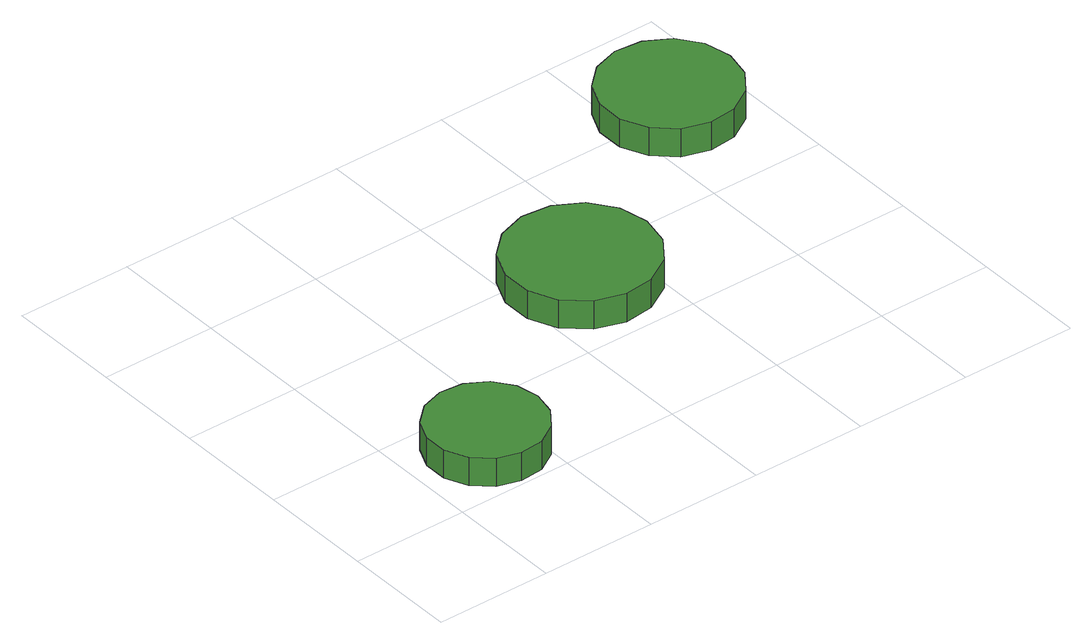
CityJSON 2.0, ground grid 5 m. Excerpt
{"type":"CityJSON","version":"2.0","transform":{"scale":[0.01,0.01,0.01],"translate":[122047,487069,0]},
"CityObjects":{
"tree1":{"type":"SolitaryVegetationObject","attributes":{"function":"something"},"geometry":[{"type":"MultiSurface","lod":"1","boundaries":[[[0,1,2,3,4,5,6,7,8,9,10,11,12,13,14]],[[15,16,17,18,19,20,21,22,23,24,25,26,27,28,29]],[[0,29,28,1]],[[1,28,27,2]],[[2,27,26,3]],[[3,26,25,4]],[[4,25,24,5]],[[5,24,23,6]],[[6,23,22,7]],[[7,22,21,8]],[[8,21,20,9]],[[9,20,19,10]],[[10,19,18,11]],[[11,18,17,12]],[[12,17,16,13]],[[13,16,15,14]],[[14,15,29,0]]]}]},
"tree2":{"type":"SolitaryVegetationObject","attributes":{"function":"something"},"geometry":[{"type":"MultiSurface","lod":"1","boundaries":[[[30,31,32,33,34,35,36,37,38,39,40,41,42,43,44]],[[45,46,47,48,49,50,51,52,53,54,55,56,57,58,59]],[[30,59,58,31]],[[31,58,57,32]],[[32,57,56,33]],[[33,56,55,34]],[[34,55,54,35]],[[35,54,53,36]],[[36,53,52,37]],[[37,52,51,38]],[[38,51,50,39]],[[39,50,49,40]],[[40,49,48,41]],[[41,48,47,42]],[[42,47,46,43]],[[43,46,45,44]],[[44,45,59,30]]]}]},
"tree3":{"type":"SolitaryVegetationObject","attributes":{"function":"something"},"geometry":[{"type":"MultiSurface","lod":"1","boundaries":[[[60,61,62,63,64,65,66,67,68,69,70,71,72,73,74]],[[75,76,77,78,79,80,81,82,83,84,85,86,87,88,89]],[[60,89,88,61]],[[61,88,87,62]],[[62,87,86,63]],[[63,86,85,64]],[[64,85,84,65]],[[65,84,83,66]],[[66,83,82,67]],[[67,82,81,68]],[[68,81,80,69]],[[69,80,79,70]],[[70,79,78,71]],[[71,78,77,72]],[[72,77,76,73]],[[73,76,75,74]],[[74,75,89,60]]]}]}
},
"vertices":[
[571,262,144],[550,362,144],[490,445,144],[401,497,144],[299,507,144],[201,476,144],[125,407,144],[83,313,144],[83,211,144],[125,117,144],[201,48,144],[299,17,144],[401,27,144],[490,79,144],[550,162,144],[550,162,15],[490,79,15],[401,27,15],[299,17,15],[201,48,15],[125,117,15],[83,211,15],[83,313,15],[125,407,15],[201,476,15],[299,507,15],[401,497,15],[490,445,15],[550,362,15],[571,262,15],
[1584,879,143],[1557,1007,143],[1480,1113,143],[1366,1179,143],[1236,1193,143],[1111,1152,143],[1013,1064,143],[960,944,143],[960,813,143],[1013,693,143],[1111,605,143],[1236,565,143],[1366,579,143],[1480,644,143],[1557,750,143],[1557,750,14],[1480,644,14],[1366,579,14],[1236,565,14],[1111,605,14],[1013,693,14],[960,813,14],[960,944,14],[1013,1064,14],[1111,1152,14],[1236,1193,14],[1366,1179,14],[1480,1113,14],[1557,1007,14],[1584,879,14],
[2482,1507,146],[2457,1625,146],[2386,1722,146],[2282,1782,146],[2162,1795,146],[2047,1758,146],[1958,1677,146],[1909,1567,146],[1909,1447,146],[1958,1337,146],[2047,1256,146],[2162,1219,146],[2282,1231,146],[2386,1292,146],[2457,1389,146],[2457,1389,17],[2386,1292,17],[2282,1231,17],[2162,1219,17],[2047,1256,17],[1958,1337,17],[1909,1447,17],[1909,1567,17],[1958,1677,17],[2047,1758,17],[2162,1795,17],[2282,1782,17],[2386,1722,17],[2457,1625,17],[2482,1507,17]
]}
